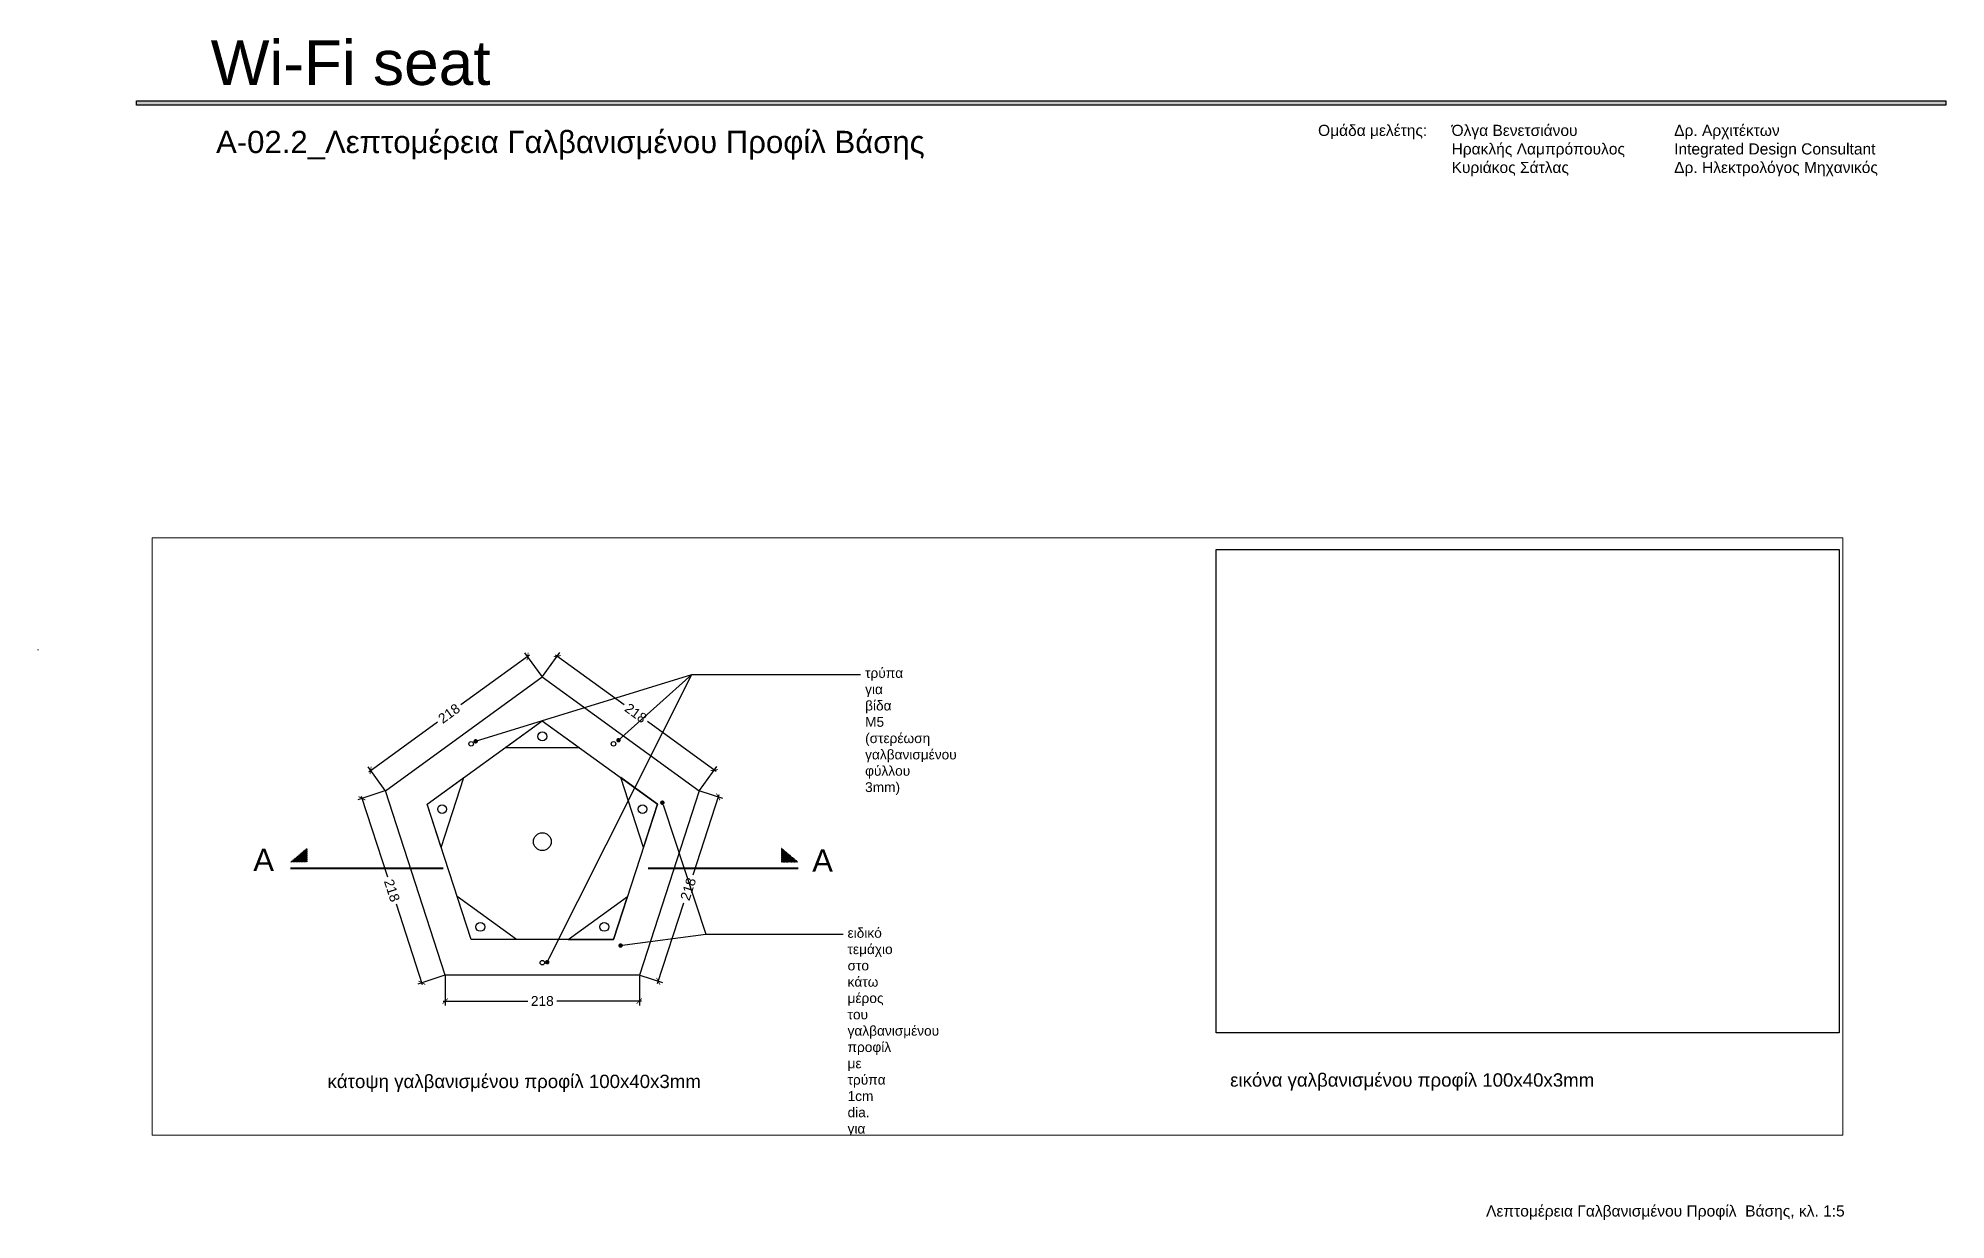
# Paper-space layout 'A-02.2_base profile' of a CAD drawing. Header units: millimetres. Extents: x -21 to 408, y 15 to 281.
# The model-space entities are those that its viewports show. They can reach past a viewport. Long polylines and large blocks are cut down to what shows.
import ezdxf
from ezdxf import colors
from ezdxf.entities.mleader import LeaderData, LeaderLine
from ezdxf.enums import TextEntityAlignment as Align
from ezdxf.math import Vec2, Vec3

# ---------------------------------------------------------------- set-up
doc = ezdxf.new("R2010")
doc.units = ezdxf.units.MM
doc.header["$XCLIPFRAME"] = 0
doc.linetypes.add('DASHDOT2', pattern=[12.699999999999992, 6.349999999999998, -3.174999999999998, 0, -3.174999999999998])
for name, color, linetype in [('A-01', 1, 'Continuous'), ('A-02', 2, 'Continuous'), ('A-DIM', 150, 'Continuous'), ('A-HATCH', 252, 'Continuous'), ('A-SECT LINES', 251, 'DASHDOT2'), ('A-TEXT', 7, 'Continuous')]:
    doc.layers.add(name, color=color, linetype=linetype)
doc.styles.get("Standard").update_dxf_attribs({"font": 'arial.ttf'})
doc.dimstyles.new('1-5', dxfattribs={"dimscale": 0.05, "dimtxt": 0.22, "dimasz": 0.12, "dimexe": 0.1, "dimexo": 0.01, "dimgap": 0.08, "dimtad": 0, "dimdec": 0, "dimlfac": 1000, "dimzin": 0, "dimdsep": 46, "dimtxsty": 'Standard', "dimblk": 'ARCHTICK', "dimcen": 0.09, "dimdle": 0.05, "dimadec": 0, "dimazin": 0, "dimtfac": 1, "dimtdec": 0, "dimtofl": 0, "dimtmove": 1, "dimatfit": 3, "dimldrblk": 'DOT', "dimfxl": 1, "dimtolj": 1, "dimtzin": 0, "dimarcsym": 0})
picture_1 = doc.add_image_def('image2.jpg', size_in_pixel=(1180, 916))

# ---------------------------------------------------------------- blocks, each defined once
blk = doc.blocks.new('SECT-ARROW')
blk.add_hatch(color=0).paths.add_polyline_path([(0.0135696077080354, 0.1432612908907682), (0.3723211531586941, 0.4452238811083591), (0.3723211531819714, 0.1432612908907682)])
at = {"color": 0}
blk.add_lwpolyline([(0.0135696077080354, 0.1432612908907682), (0.3723211531586941, 0.4452238811083591), (0.3723211531819714, 0.1432612908907682)], close=True, dxfattribs=at)
blk = doc.blocks.new('_Dot')
at = {"color": 0, "linetype": 'ByBlock', "lineweight": -2}
blk.add_line((-0.5, 0), (-1, 0), dxfattribs=at)
at = {"color": 0, "linetype": 'ByBlock', "const_width": 0.5}
blk.add_lwpolyline([(-0.25, 0, 1), (0.25, 0, 1)], format="xyb", close=True, dxfattribs=at)
blk = doc.blocks.new('_ArchTick')
at = {"color": 0, "linetype": 'ByBlock', "const_width": 0.15}
blk.add_lwpolyline([(-0.5, -0.5), (0.5, 0.5)], dxfattribs=at)
blk = doc.blocks.new('*D12')
at = {"layer": 'A-DIM', "color": 0, "lineweight": -2, "transparency": 16777216}
for p, q in [((172.9512775228354, 13.17508239125327), (172.9321011701267, 13.20147637642218)), ((172.937062638874, 13.19890075458103), (172.8600248938389, 13.14292955655129)), ((172.7566830594198, 13.06784731892369), (172.8337208044549, 13.12381851695338)), ((172.774943028353, 13.04696788185741), (172.7557666756442, 13.0733618670263))]:
    blk.add_line(p, q, dxfattribs=at)
at = {"layer": 'Defpoints', "color": 0, "transparency": 16777216}
for p in [(172.9350400963881, 13.1974312914503), (172.9515714154616, 13.17467788275607), (172.775236920979, 13.04656337336021)]:
    blk.add_point(p, dxfattribs=at)
at = {"layer": 'A-DIM', "color": 0, "lineweight": -2, "transparency": 16777216, "xscale": 0.006, "yscale": 0.006, "zscale": 0.006}
for p, rotation in [((172.9350400963881, 13.1974312914503), 36.00000000000994), ((172.7587056019056, 13.06931678205443), 216.00000000001)]:
    blk.add_blockref('_ArchTick', p, dxfattribs=dict(at, rotation=rotation))
at = {"layer": 'A-DIM', "color": 0, "transparency": 16777216, "insert": (172.8468728491469, 13.13337403675236), "char_height": 0.011, "attachment_point": 5, "rotation": 36.00000000000994}
blk.add_mtext('\\A1;218', dxfattribs=at)
blk = doc.blocks.new('*D13')
at = {"layer": 'A-DIM', "color": 0, "lineweight": -2, "transparency": 16777216}
for p, q in [((172.9518653080877, 13.17508239125327), (172.971317317027, 13.20185578467409)), ((172.9663558482796, 13.19928016283295), (173.0433935933148, 13.14330896480325)), ((173.146735427734, 13.06822672717563), (173.0696976826988, 13.12419792520534)), ((173.1281998025703, 13.04696788185741), (173.1476518115096, 13.07374127527824))]:
    blk.add_line(p, q, dxfattribs=at)
at = {"layer": 'Defpoints', "color": 0, "transparency": 16777216}
for p in [(172.9515714154616, 13.17467788275608), (173.1447128852481, 13.06969619030636), (173.1279059099442, 13.04656337336023)]:
    blk.add_point(p, dxfattribs=at)
at = {"layer": 'A-DIM', "color": 0, "lineweight": -2, "transparency": 16777216, "xscale": 0.006, "yscale": 0.006, "zscale": 0.006}
for p, rotation in [((172.9683783907655, 13.19781069970221), 144.0000000000137), ((173.1447128852481, 13.06969619030636), 324.0000000000137)]:
    blk.add_blockref('_ArchTick', p, dxfattribs=dict(at, rotation=rotation))
at = {"layer": 'A-DIM', "color": 0, "transparency": 16777216, "insert": (173.0565456380068, 13.13375344500426), "char_height": 0.011, "attachment_point": 5, "rotation": 324.00000000001376}
blk.add_mtext('\\A1;218', dxfattribs=at)
blk = doc.blocks.new('*D14')
at = {"layer": 'A-DIM', "color": 0, "lineweight": -2, "transparency": 16777216}
for p, q in [((172.8425907044825, 12.83876974270566), (172.8425907044825, 12.80517152265798)), ((173.0605521264409, 12.83876974270566), (173.0605521264409, 12.80517152265798)), ((172.8400907044825, 12.81017152265798), (172.9353145941793, 12.81017152265798)), ((173.0630521264409, 12.81017152265798), (172.9678282367441, 12.81017152265798))]:
    blk.add_line(p, q, dxfattribs=at)
at = {"layer": 'Defpoints', "color": 0, "transparency": 16777216}
for p in [(172.8425907044825, 12.83926974270566), (173.0605521264409, 12.83926974270566), (173.0605521264409, 12.81017152265798)]:
    blk.add_point(p, dxfattribs=at)
at = {"layer": 'A-DIM', "color": 0, "lineweight": -2, "transparency": 16777216, "xscale": 0.006, "yscale": 0.006, "zscale": 0.006, "rotation": 180}
blk.add_blockref('_ArchTick', (172.8425907044825, 12.81017152265798), dxfattribs=at)
at = {"layer": 'A-DIM', "color": 0, "lineweight": -2, "transparency": 16777216, "xscale": 0.006, "yscale": 0.006, "zscale": 0.006}
blk.add_blockref('_ArchTick', (173.0605521264409, 12.81017152265798), dxfattribs=at)
at = {"layer": 'A-DIM', "color": 0, "transparency": 16777216, "insert": (172.9515714154617, 12.81017152265798), "char_height": 0.011, "attachment_point": 5}
blk.add_mtext('\\A1;218', dxfattribs=at)
blk = doc.blocks.new('*D15')
at = {"layer": 'A-DIM', "color": 0, "lineweight": -2, "transparency": 16777216}
for p, q in [((173.1499221871692, 13.04203850681268), (173.1204963869824, 12.95147520600954)), ((173.1283814382023, 13.04640886486304), (173.1539049272647, 13.03811578055008)), ((173.081023318694, 12.82998959357665), (173.1104491188808, 12.92055289437979)), ((173.061027654699, 12.83911523420846), (173.0865511437614, 12.83082214989551))]:
    blk.add_line(p, q, dxfattribs=at)
at = {"layer": 'Defpoints', "color": 0, "transparency": 16777216}
for p in [(173.1279059099442, 13.04656337336023), (173.1491496446833, 13.03966086552195), (173.0605521264409, 12.83926974270565)]:
    blk.add_point(p, dxfattribs=at)
at = {"layer": 'A-DIM', "color": 0, "lineweight": -2, "transparency": 16777216, "xscale": 0.006, "yscale": 0.006, "zscale": 0.006}
for p, rotation in [((173.1491496446833, 13.03966086552195), 71.99999999999697), ((173.0817958611799, 12.83236723486738), 251.999999999997)]:
    blk.add_blockref('_ArchTick', p, dxfattribs=dict(at, rotation=rotation))
at = {"layer": 'A-DIM', "color": 0, "transparency": 16777216, "insert": (173.1154727529316, 12.93601405019467), "char_height": 0.011, "attachment_point": 5, "rotation": 71.99999999999697}
blk.add_mtext('\\A1;218', dxfattribs=at)
blk = doc.blocks.new('*D16')
at = {"layer": 'A-DIM', "color": 0, "lineweight": -2, "transparency": 16777216}
for p, q in [((172.7747613927211, 13.04640886486305), (172.7442082390282, 13.03648154344623)), ((172.7481909791238, 13.04040426970884), (172.7776167793106, 12.94984096890569)), ((172.8170898475989, 12.8283553564728), (172.7876640474121, 12.91891865727594)), ((172.8421151762243, 12.83911523420848), (172.8115620225316, 12.82918791279166))]:
    blk.add_line(p, q, dxfattribs=at)
at = {"layer": 'Defpoints', "color": 0, "transparency": 16777216}
for p in [(172.7752369209792, 13.04656337336023), (172.8425907044825, 12.83926974270566), (172.816317305113, 12.83073299776353)]:
    blk.add_point(p, dxfattribs=at)
at = {"layer": 'A-DIM', "color": 0, "lineweight": -2, "transparency": 16777216, "xscale": 0.006, "yscale": 0.006, "zscale": 0.006}
for p, rotation in [((172.7489635216097, 13.03802662841811), 108.0000000000021), ((172.816317305113, 12.83073299776353), 288.0000000000022)]:
    blk.add_blockref('_ArchTick', p, dxfattribs=dict(at, rotation=rotation))
at = {"layer": 'A-DIM', "color": 0, "transparency": 16777216, "insert": (172.7826404133613, 12.93437981309083), "char_height": 0.011, "attachment_point": 5, "rotation": 288.00000000000216}
blk.add_mtext('\\A1;218', dxfattribs=at)

msp = doc.modelspace()

# ---------------------------------------------------------------- linework, layer by layer
at = {"layer": 'A-01'}
for p, q in [((172.9102799578475, 13.09523516365607), (172.9928628730756, 13.09523516365607)), ((172.8380316745262, 12.98274371324774), (172.8635511987767, 13.06128473291022)), ((173.0651111563972, 12.98274371324771), (173.0395916321467, 13.06128473291019)), ((172.9226914541038, 12.87926974270571), (172.855880472239, 12.92781076236816)), ((172.9804513768195, 12.87926974270571), (173.0472623586842, 12.92781076236816))]:
    msp.add_line(p, q, dxfattribs=at)
for points in [[(172.9102799578475, 13.09523516365607), (172.9515714154616, 13.12523516365607), (172.9928628730756, 13.09523516365607)], [(172.8380316745262, 12.98274371324774), (172.8222597411626, 13.03128473291022), (172.8635511987767, 13.06128473291022)], [(173.0651111563972, 12.98274371324771), (173.0808830897608, 13.03128473291019), (173.0395916321467, 13.06128473291019)], [(172.9226914541038, 12.87926974270571), (172.8716524056026, 12.87926974270568), (172.855880472239, 12.92781076236816)], [(172.9804513768195, 12.87926974270571), (173.0314904253207, 12.87926974270568), (173.0472623586842, 12.92781076236816)]]:
    msp.add_lwpolyline(points, dxfattribs=at)
for centre in [(172.9515714154616, 13.10760249220956), (172.8390294082415, 13.02583593777706), (173.0641134226819, 13.02583593777703), (172.8820166298374, 12.89353487356215), (173.0211262010859, 12.89353487356215)]:
    msp.add_circle(centre, 0.005, dxfattribs=at)
at = {"layer": 'A-02'}
for points in [[(173.1279059099442, 13.04656337336022), (173.0605521264409, 12.83926974270566), (172.8425907044825, 12.83926974270566), (172.7752369209792, 13.04656337336023), (172.9515714154616, 13.17467788275609)], [(173.0808830897608, 13.03128473291019), (173.0314904253207, 12.87926974270568), (172.8716524056026, 12.87926974270568), (172.8222597411626, 13.03128473291022), (172.9515714154616, 13.12523516365607)]]:
    msp.add_lwpolyline(points, close=True, dxfattribs=at)
for centre, radius in [((172.8716428963684, 13.09928099158765), 0.0025), ((173.031499934555, 13.09928099158765), 0.0025), ((172.9515714154616, 12.98926882297758), 0.01), ((172.9515714154617, 12.85328630422335), 0.0025)]:
    msp.add_circle(centre, radius, dxfattribs=at)
at = {"layer": 'A-SECT LINES', "linetype": 'Continuous', "ltscale": 0.01, "const_width": 0.0025}
for points in [[(172.6684967491291, 12.95927975997475), (172.8405199510045, 12.95927975997466)], [(173.0702528415762, 12.95927975997376), (173.238961282549, 12.95927975997367)]]:
    msp.add_lwpolyline(points, dxfattribs=at)

# ---------------------------------------------------------------- block references
at = {"layer": 'A-SECT LINES', "ltscale": 0.05, "yscale": 0.05, "zscale": 0.05}
for p, xscale in [((172.6684967491291, 12.95927975997475), 0.05), ((173.238961282549, 12.95927975997411), -0.05)]:
    msp.add_blockref('SECT-ARROW', p, dxfattribs=dict(at, xscale=xscale))

# ---------------------------------------------------------------- texts
at = {"layer": 'A-SECT LINES'}
msp.add_text('A', height=0.025, rotation=359.9253274083088, dxfattribs=at).set_placement((172.6501959539061, 12.95623997475513), align=Align.RIGHT)
msp.add_text('A', height=0.025, rotation=359.9253274083088, dxfattribs=at).set_placement((173.2547330448088, 12.95553568262154))
at = {"layer": 'A-TEXT', "char_height": 0.015, "attachment_point": 1}
for s, insert in [('κάτοψη γαλβανισμένου προφίλ 100x40x3mm', (172.7102712329082, 12.72736364732539)), ('εικόνα γαλβανισμένου προφίλ 100x40x3mm', (173.7241816549721, 12.72893384728978))]:
    msp.add_mtext_dynamic_manual_height_columns(s, width=1.784179977309121, gutter_width=0.6, heights=[0], dxfattribs=dict(at, insert=insert))

# ---------------------------------------------------------------- dimensions: what is measured, and where the dimension line sits
at = {"layer": 'A-DIM'}
for p1, p2, distance, picture, middle in [((172.7752369209792, 13.04656337336023), (172.9515714154616, 13.17467788275609), 0.028124759865915894, '*D12', (172.8468728491469, 13.13337403675236)), ((172.9515714154616, 13.17467788275609), (173.1279059099442, 13.04656337336022), 0.028593734256480787, '*D13', (173.0565456380068, 13.13375344500426)), ((172.7752369209792, 13.04656337336023), (172.8425907044825, 12.83926974270566), -0.027625486939351424, '*D16', (172.7826404133613, 12.93437981309083)), ((173.0605521264409, 12.83926974270566), (173.1279059099442, 13.04656337336022), -0.022336984579899914, '*D15', (173.1154727529316, 12.93601405019467)), ((172.8425907044825, 12.83926974270566), (173.0605521264409, 12.83926974270566), -0.029098220047680808, '*D14', (172.9515714154617, 12.81017152265798))]:
    dim = msp.add_aligned_dim(p1=p1, p2=p2, distance=distance, dimstyle='1-5', dxfattribs=at)
    dim.commit()
    dim.dimension.update_dxf_attribs({"geometry": picture, "text_midpoint": middle})

# ---------------------------------------------------------------- pictures from other files: only their frames are drawn
image = msp.add_image(picture_1, insert=(173.7083089041229, 12.77441956329567), size_in_units=(0.69999999999994, 0.5433898305084279))
image.set_boundary_path([(-0.5, -0.5), (1179.5, 915.4999999999999)])
image.dxf.clipping = 0

# ---------------------------------------------------------------- leaders
ml = msp.add_multileader_mtext('Standard')
ml.set_content('τρύπα για βίδα Μ5\\P(στερέωση γαλβανισμένου φύλλου 3mm)', color=256)
ml.set_leader_properties()
ml.set_arrow_properties(name='DOT')
ml.build(insert=Vec2(0, 0))
ml.multileader.update_dxf_attribs({"dogleg_length": 0.25, "arrow_head_size": 0.005, "scale": 0.05})
ctx = ml.context
ctx.base_point, ctx.scale, ctx.char_height, ctx.arrow_head_size, ctx.landing_gap_size, ctx.plane_origin = Vec3(173.3091511363018, 13.17730722881886), 0.05, 0.011, 0.005, 0.005, Vec3(173.1402567285397, 13.05838456122292)
notes = []
notes.append((ctx, [(0, (1, 1, 0), (173.1194040205961, 13.17730722881886), (1, 0), 0.1897471157057396, [(1, [(173.0370870044173, 13.10328791711987)], 0, []), (0, [(172.8767512149814, 13.10210054759632)], 0, []), (2, [(172.957111277956, 12.85380288325197)], 0, [])])]))
ctx.mtext.insert, ctx.mtext.width, ctx.mtext.defined_height, ctx.mtext.flow_direction = Vec3(173.3141511363018, 13.18442421381204), 0.2012649424534345, 0.0712011829152706, 5
ml = msp.add_multileader_mtext('Standard')
ml.set_content('ειδικό τεμάχιο στο κάτω μέρος του γαλβανισμένου προφίλ με τρύπα 1cm dia. για στερέωση πύρου', color=256)
ml.set_leader_properties()
ml.set_arrow_properties(name='DOT')
ml.build(insert=Vec2(0, 0))
ml.multileader.update_dxf_attribs({"dogleg_length": 0.25, "arrow_head_size": 0.005, "scale": 0.05})
ctx = ml.context
ctx.base_point, ctx.scale, ctx.char_height, ctx.arrow_head_size, ctx.landing_gap_size, ctx.plane_origin = Vec3(173.2894468567082, 12.88523688985403), 0.05, 0.011, 0.005, 0.005, Vec3(173.1402567285397, 12.8203770734282)
notes.append((ctx, [(0, (1, 1, 0), (173.1350860690164, 12.88523688985403), (1, 0), 0.1543607876918259, [(0, [(173.0394593409405, 12.87249188931866)], 0, []), (1, [(173.08641459397, 13.03308202757761)], 0, [])])]))
ctx.mtext.insert, ctx.mtext.width, ctx.mtext.flow_direction = Vec3(173.2944468567082, 12.89226383391951), 0.2555870724902718, 5
for ctx, leaders in notes:
    for number, flags, end, landing, length, lines in leaders:
        leader = LeaderData()
        leader.index, (leader.has_last_leader_line, leader.has_dogleg_vector, leader.attachment_direction) = number, flags
        leader.last_leader_point, leader.dogleg_vector, leader.dogleg_length = Vec3(end), Vec3(landing), length
        for number, points, colour, breaks in lines:
            line = LeaderLine()
            line.index, line.vertices, line.color, line.breaks = number, Vec3.list(points), colors.encode_raw_color(colour), breaks
            leader.lines.append(line)
        ctx.leaders.append(leader)

psp = doc.layouts.new('A-02.2_base profile')

# ---------------------------------------------------------------- hatches: boundary and pattern name
at = {"layer": 'A-HATCH'}
h = psp.add_hatch(color=7, dxfattribs=at)
h.dxf.hatch_style = 1
h.paths.add_polyline_path([(407.6743355361558, 265.6027367995969), (1.166198089072394, 265.6027367995969), (1.166198089072394, 266.6027367995969), (407.6743355361558, 266.6027367995969)])

# ---------------------------------------------------------------- linework, layer by layer
psp.add_lwpolyline([(407.6743355361558, 265.6027367995969), (1.166198089072394, 265.6027367995969), (1.166198089072394, 266.6027367995969), (407.6743355361558, 266.6027367995969)], close=True)
psp.add_lwpolyline([(-20.89683924267558, 143.0645434535876), (-20.89683924267558, 143.2645434535886)])

# ---------------------------------------------------------------- texts
at = {"attachment_point": 1}
for s, width, insert, char_height in [('Wi-Fi seat', 112.0202056466019, (17.87556307196473, 280.1410309789709), 10), ('A-02.2_Λεπτομέρεια Γαλβανισμένου Προφίλ Βάσης', 220.2744122327133, (19.07271342323315, 259.8373713586644), 5), ('Ομάδα μελέτης: ^IΌλγα Βενετσιάνου ^I^I^IΔρ. Αρχιτέκτων\\P^I^I^IΗρακλής Λαμπρόπουλος^I^IIntegrated Design Consultant\\P^I^I^IΚυριάκος Σάτλας^I^I^IΔρ. Ηλεκτρολόγος Μηχανικός', 169.4131230939875, (266.6350771256725, 261.1886021257522), 2.5), ('Λεπτομέρεια Γαλβανισμένου Προφίλ  Βάσης, κλ. 1:5 ', 87.73010063594415, (304.3873432782041, 18.282833836017), 2.5)]:
    psp.add_mtext_dynamic_manual_height_columns(s, width=width, gutter_width=0.6, heights=[0], dxfattribs=dict(at, insert=insert, char_height=char_height))

# ---------------------------------------------------------------- viewports
at = {"layer": 'Defpoints'}
psp.add_viewport(center=(194.6211460628017, 101.1996879624842), size=(379.8163237375952, 134.2510016324015), view_center_point=(173.4628492510817, 12.99505941346479), view_height=0.671255008671536, dxfattribs=at)

doc.saveas('drawing.dxf')
